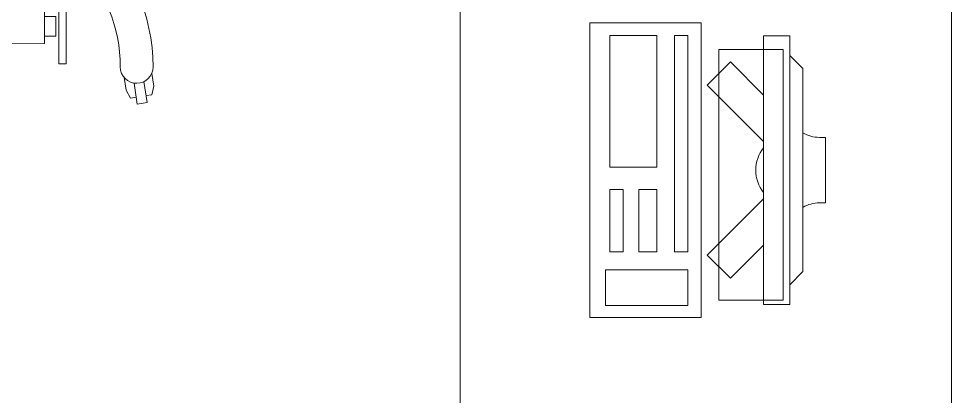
# Model space of a CAD drawing. Header units: millimetres. Extents: x -2143172 to 5255, y -610845 to 279739.
# Drawn here: x -1224188 to -1222764, y -31661 to -31084 of the extents above; entities that cross this region are included whole.
import ezdxf

# ---------------------------------------------------------------- set-up
doc = ezdxf.new("R2010")
doc.units = ezdxf.units.MM
doc.header["$LTSCALE"] = 30
doc.linetypes.add('HIDDEN', pattern=[9.525, 6.35, -3.175])
doc.layers.get('0').update_dxf_attribs({"lineweight": 5})
doc.layers.add('LOADING', color=163, linetype='Continuous', lineweight=5)

# ---------------------------------------------------------------- blocks, each defined once
blk = doc.blocks.new('ITCWLS1-P')
for p, q in [((-0.17, 0.45), (-0.17, 0)), ((-0.17, 0.45), (0, 0.45)), ((0, 0.45), (0, 0)), ((-0.2651, 0.43, 0), (-0.3051, 0.43, 0)), ((-0.3051, 0.43, 0), (-0.3051, 0.02, 0)), ((-0.2651, 0.43, 0), (-0.2651, 0.02, 0)), ((-0.1496, 0.4305), (-0.1291, 0.4305)), ((-0.1291, 0.4305), (-0.1291, 0.4089)), ((-0.3251, 0.38, 0), (-0.3051, 0.4, 0)), ((-0.3251, 0.38, 0), (-0.3251, 0.07, 0)), ((-0.3251, 0.07, 0), (-0.3051, 0.05, 0)), ((-0.3051, 0.02, 0), (-0.2651, 0.02, 0)), ((-0.17, 0), (0, 0))]:
    blk.add_line(p, q)
at = {"color": 8, "linetype": 'HIDDEN'}
for p, q in [((-0.197, 0.4094), (-0.295, 0.4094)), ((-0.295, 0.0264), (-0.295, 0.4094)), ((-0.197, 0.0264), (-0.197, 0.4094)), ((-0.197, 0.0264), (-0.295, 0.0264))]:
    blk.add_line(p, q, dxfattribs=at)
at = {"color": 1, "extrusion": (2.48281e-10, 3.18408e-10, -1)}
for p, q in [((-0.2651, 0.3395), (-0.2144, 0.3902)), ((-0.1791, 0.3548), (-0.2144, 0.3902)), ((-0.2651, 0.2688), (-0.1791, 0.3548))]:
    blk.add_line(p, q, dxfattribs=at)
at = {"color": 1}
for p, q in [((-0.3503, 0.275), (-0.3596, 0.275)), ((-0.3596, 0.175), (-0.3596, 0.275)), ((-0.3503, 0.175), (-0.3596, 0.175))]:
    blk.add_line(p, q, dxfattribs=at)
at = {"color": 1, "extrusion": (2.48281e-10, -3.18408e-10, -1)}
for p, q in [((-0.2651, 0.1812), (-0.1791, 0.0952)), ((-0.2651, 0.1105), (-0.2144, 0.0598)), ((-0.1791, 0.0952), (-0.2144, 0.0598))]:
    blk.add_line(p, q, dxfattribs=at)
blk.add_lwpolyline([(-0.1291, 0.4089), (-0.1291, 0.1), (-0.1496, 0.1), (-0.1496, 0.4305)])
for points in [[(-0.1019, 0.4305), (-0.0304, 0.4305), (-0.0304, 0.2294), (-0.1019, 0.2294)], [(-0.1019, 0.1954), (-0.0747, 0.1954), (-0.0747, 0.1), (-0.1019, 0.1)], [(-0.0304, 0.1954), (-0.0508, 0.1954), (-0.0508, 0.1), (-0.0304, 0.1)], [(-0.1496, 0.0727), (-0.0236, 0.0727), (-0.0236, 0.0182), (-0.1496, 0.0182)]]:
    blk.add_lwpolyline(points, close=True)
at = {"color": 250, "linetype": 'Continuous'}
for points in [[(-0.1496, 0.1), (-0.1496, 0.1), (-0.1496, 0.1), (-0.1496, 0.1), (-0.1496, 0.1), (-0.1496, 0.1), (-0.1496, 0.1), (-0.1496, 0.1), (-0.1496, 0.1)], [(-0.1496, 0.1), (-0.1496, 0.1), (-0.1496, 0.1), (-0.1496, 0.1), (-0.1496, 0.1), (-0.1496, 0.1), (-0.1496, 0.1), (-0.1496, 0.1), (-0.1496, 0.1), (-0.1496, 0.1), (-0.1496, 0.1), (-0.1496, 0.1), (-0.1496, 0.1), (-0.1496, 0.1), (-0.1496, 0.1), (-0.1496, 0.1), (-0.1496, 0.1), (-0.1496, 0.1)], [(-0.1496, 0.1), (-0.1496, 0.1), (-0.1496, 0.1), (-0.1496, 0.1), (-0.1496, 0.1), (-0.1496, 0.1), (-0.1496, 0.1), (-0.1496, 0.1), (-0.1496, 0.1), (-0.1496, 0.1)], [(-0.1496, 0.1), (-0.1496, 0.1), (-0.1496, 0.1), (-0.1496, 0.1), (-0.1496, 0.1), (-0.1496, 0.1), (-0.1496, 0.1)], [(-0.1496, 0.1), (-0.1496, 0.1), (-0.1496, 0.1), (-0.1496, 0.1), (-0.1496, 0.1), (-0.1496, 0.1), (-0.1496, 0.1), (-0.1496, 0.1), (-0.1496, 0.1), (-0.1496, 0.1)], [(-0.1496, 0.1), (-0.1496, 0.1), (-0.1496, 0.1), (-0.1496, 0.1), (-0.1496, 0.1), (-0.1496, 0.1), (-0.1496, 0.1), (-0.1496, 0.1), (-0.1496, 0.1), (-0.1496, 0.1), (-0.1496, 0.1), (-0.1496, 0.1), (-0.1496, 0.1), (-0.1496, 0.1), (-0.1496, 0.1)], [(-0.1496, 0.1), (-0.1496, 0.1), (-0.1496, 0.1), (-0.1496, 0.1), (-0.1496, 0.1), (-0.1496, 0.1), (-0.1496, 0.1), (-0.1496, 0.1), (-0.1496, 0.1), (-0.1496, 0.1)], [(-0.1496, 0.1), (-0.1496, 0.1), (-0.1496, 0.1), (-0.1496, 0.1), (-0.1496, 0.1), (-0.1496, 0.1), (-0.1496, 0.1), (-0.1496, 0.1), (-0.1496, 0.1), (-0.1496, 0.1)], [(-0.1496, 0.1), (-0.1496, 0.1), (-0.1496, 0.1), (-0.1496, 0.1), (-0.1496, 0.1), (-0.1496, 0.1), (-0.1496, 0.1), (-0.1496, 0.1), (-0.1496, 0.1), (-0.1496, 0.1), (-0.1496, 0.1), (-0.1496, 0.1), (-0.1496, 0.1), (-0.1496, 0.1), (-0.1496, 0.1), (-0.1496, 0.1), (-0.1496, 0.1), (-0.1496, 0.1), (-0.1496, 0.1), (-0.1496, 0.1), (-0.1496, 0.1), (-0.1496, 0.1), (-0.1496, 0.1), (-0.1496, 0.1), (-0.1496, 0.1), (-0.1496, 0.1), (-0.1496, 0.1), (-0.1496, 0.1), (-0.1496, 0.1), (-0.1496, 0.1), (-0.1496, 0.1), (-0.1496, 0.1), (-0.1496, 0.1), (-0.1496, 0.1), (-0.1496, 0.1), (-0.1496, 0.1), (-0.1496, 0.1), (-0.1496, 0.1), (-0.1496, 0.1), (-0.1496, 0.1), (-0.1496, 0.1), (-0.1496, 0.1), (-0.1496, 0.1), (-0.1496, 0.1), (-0.1496, 0.1), (-0.1496, 0.1), (-0.1496, 0.1), (-0.1496, 0.1), (-0.1496, 0.1), (-0.1496, 0.1), (-0.1496, 0.1), (-0.1496, 0.1), (-0.1496, 0.1), (-0.1496, 0.1)], [(-0.1496, 0.1), (-0.1496, 0.1), (-0.1496, 0.1), (-0.1496, 0.1), (-0.1496, 0.1), (-0.1496, 0.1), (-0.1496, 0.1), (-0.1496, 0.1), (-0.1496, 0.1), (-0.1496, 0.1), (-0.1496, 0.1), (-0.1496, 0.1), (-0.1496, 0.1), (-0.1496, 0.1), (-0.1496, 0.1), (-0.1496, 0.1), (-0.1496, 0.1), (-0.1496, 0.1), (-0.1496, 0.1), (-0.1496, 0.1), (-0.1496, 0.1), (-0.1496, 0.1), (-0.1496, 0.1), (-0.1496, 0.1), (-0.1496, 0.1), (-0.1496, 0.1), (-0.1496, 0.1), (-0.1496, 0.1), (-0.1496, 0.1), (-0.1496, 0.1), (-0.1496, 0.1), (-0.1496, 0.1), (-0.1496, 0.1), (-0.1496, 0.1), (-0.1496, 0.1), (-0.1496, 0.1), (-0.1496, 0.1), (-0.1496, 0.1), (-0.1496, 0.1), (-0.1496, 0.1), (-0.1496, 0.1), (-0.1496, 0.1), (-0.1496, 0.1), (-0.1496, 0.1), (-0.1496, 0.1), (-0.1496, 0.1), (-0.1496, 0.1), (-0.1496, 0.1), (-0.1496, 0.1), (-0.1496, 0.1), (-0.1496, 0.1), (-0.1496, 0.1), (-0.1496, 0.1), (-0.1496, 0.1), (-0.1496, 0.1), (-0.1496, 0.1), (-0.1496, 0.1), (-0.1496, 0.1), (-0.1496, 0.1), (-0.1496, 0.1), (-0.1496, 0.1), (-0.1496, 0.1), (-0.1496, 0.1), (-0.1496, 0.1), (-0.1496, 0.1), (-0.1496, 0.1), (-0.1496, 0.1), (-0.1496, 0.1), (-0.1496, 0.1), (-0.1496, 0.1), (-0.1496, 0.1), (-0.1496, 0.1), (-0.1496, 0.1), (-0.1496, 0.1), (-0.1496, 0.1), (-0.1496, 0.1), (-0.1496, 0.1), (-0.1496, 0.1), (-0.1496, 0.1), (-0.1496, 0.1), (-0.1496, 0.1), (-0.1496, 0.1), (-0.1496, 0.1), (-0.1496, 0.1), (-0.1496, 0.1), (-0.1496, 0.1), (-0.1496, 0.1), (-0.1496, 0.1), (-0.1496, 0.1)], [(-0.1496, 0.1), (-0.1496, 0.1), (-0.1496, 0.1), (-0.1496, 0.1), (-0.1496, 0.1), (-0.1496, 0.1), (-0.1496, 0.1), (-0.1496, 0.1), (-0.1496, 0.1), (-0.1496, 0.1), (-0.1496, 0.1), (-0.1496, 0.1)], [(-0.1496, 0.1), (-0.1496, 0.1), (-0.1496, 0.1), (-0.1496, 0.1), (-0.1496, 0.1), (-0.1496, 0.1), (-0.1496, 0.1)], [(-0.1496, 0.1), (-0.1496, 0.1), (-0.1496, 0.1), (-0.1496, 0.1), (-0.1496, 0.1), (-0.1496, 0.1), (-0.1496, 0.1), (-0.1496, 0.1), (-0.1496, 0.1), (-0.1496, 0.1), (-0.1496, 0.1), (-0.1496, 0.1), (-0.1496, 0.1), (-0.1496, 0.1), (-0.1496, 0.1), (-0.1496, 0.1), (-0.1496, 0.1)], [(-0.1496, 0.1), (-0.1496, 0.1), (-0.1496, 0.1), (-0.1496, 0.1), (-0.1496, 0.1), (-0.1496, 0.1), (-0.1496, 0.1), (-0.1496, 0.1), (-0.1496, 0.1), (-0.1496, 0.1), (-0.1496, 0.1), (-0.1496, 0.1), (-0.1496, 0.1), (-0.1496, 0.1), (-0.1496, 0.1), (-0.1496, 0.1), (-0.1496, 0.1), (-0.1496, 0.1), (-0.1496, 0.1), (-0.1496, 0.1), (-0.1496, 0.1), (-0.1496, 0.1), (-0.1496, 0.1), (-0.1496, 0.1), (-0.1496, 0.1), (-0.1496, 0.1), (-0.1496, 0.1), (-0.1496, 0.1), (-0.1496, 0.1), (-0.1496, 0.1), (-0.1496, 0.1), (-0.1496, 0.1), (-0.1496, 0.1), (-0.1496, 0.1), (-0.1496, 0.1), (-0.1496, 0.1), (-0.1496, 0.1), (-0.1496, 0.1), (-0.1496, 0.1), (-0.1496, 0.1), (-0.1496, 0.1), (-0.1496, 0.1), (-0.1496, 0.1), (-0.1496, 0.1), (-0.1496, 0.1), (-0.1496, 0.1), (-0.1496, 0.1), (-0.1496, 0.1), (-0.1496, 0.1), (-0.1496, 0.1), (-0.1496, 0.1), (-0.1496, 0.1), (-0.1496, 0.1), (-0.1496, 0.1), (-0.1496, 0.1), (-0.1496, 0.1), (-0.1496, 0.1), (-0.1496, 0.1), (-0.1496, 0.1), (-0.1496, 0.1), (-0.1496, 0.1), (-0.1496, 0.1), (-0.1496, 0.1), (-0.1496, 0.1), (-0.1496, 0.1), (-0.1496, 0.1), (-0.1496, 0.1), (-0.1496, 0.1), (-0.1496, 0.1), (-0.1496, 0.1), (-0.1496, 0.1), (-0.1496, 0.1), (-0.1496, 0.1), (-0.1496, 0.1), (-0.1496, 0.1), (-0.1496, 0.1), (-0.1496, 0.1), (-0.1496, 0.1), (-0.1496, 0.1), (-0.1496, 0.1), (-0.1496, 0.1), (-0.1496, 0.1), (-0.1496, 0.1), (-0.1496, 0.1), (-0.1496, 0.1), (-0.1496, 0.1), (-0.1496, 0.1), (-0.1496, 0.1), (-0.1496, 0.1), (-0.1496, 0.1), (-0.1496, 0.1), (-0.1496, 0.1), (-0.1496, 0.1), (-0.1496, 0.1), (-0.1496, 0.1), (-0.1496, 0.1), (-0.1496, 0.1), (-0.1496, 0.1), (-0.1496, 0.1), (-0.1496, 0.1), (-0.1496, 0.1), (-0.1496, 0.1), (-0.1496, 0.1), (-0.1496, 0.1), (-0.1496, 0.1), (-0.1496, 0.1), (-0.1496, 0.1), (-0.1496, 0.1), (-0.1496, 0.1), (-0.1496, 0.1), (-0.1496, 0.1)], [(-0.1496, 0.1), (-0.1496, 0.1), (-0.1496, 0.1), (-0.1496, 0.1), (-0.1496, 0.1), (-0.1496, 0.1), (-0.1496, 0.1), (-0.1496, 0.1)]]:
    blk.add_lwpolyline(points, dxfattribs=at)
for points in [[(-0.1496, 0.1), (-0.1496, 0.1), (-0.1496, 0.1), (-0.1496, 0.1), (-0.1496, 0.1), (-0.1496, 0.1), (-0.1496, 0.1), (-0.1496, 0.1), (-0.1496, 0.1), (-0.1496, 0.1), (-0.1496, 0.1), (-0.1496, 0.1), (-0.1496, 0.1), (-0.1496, 0.1), (-0.1496, 0.1), (-0.1496, 0.1), (-0.1496, 0.1), (-0.1496, 0.1), (-0.1496, 0.1), (-0.1496, 0.1), (-0.1496, 0.1), (-0.1496, 0.1), (-0.1496, 0.1), (-0.1496, 0.1), (-0.1496, 0.1), (-0.1496, 0.1), (-0.1496, 0.1), (-0.1496, 0.1), (-0.1496, 0.1), (-0.1496, 0.1), (-0.1496, 0.1), (-0.1496, 0.1), (-0.1496, 0.1), (-0.1496, 0.1), (-0.1496, 0.1), (-0.1496, 0.1), (-0.1496, 0.1), (-0.1496, 0.1), (-0.1496, 0.1), (-0.1496, 0.1), (-0.1496, 0.1), (-0.1496, 0.1), (-0.1496, 0.1), (-0.1496, 0.1), (-0.1496, 0.1), (-0.1496, 0.1), (-0.1496, 0.1), (-0.1496, 0.1), (-0.1496, 0.1), (-0.1496, 0.1), (-0.1496, 0.1), (-0.1496, 0.1), (-0.1496, 0.1), (-0.1496, 0.1), (-0.1496, 0.1), (-0.1496, 0.1), (-0.1496, 0.1), (-0.1496, 0.1), (-0.1496, 0.1), (-0.1496, 0.1), (-0.1496, 0.1), (-0.1496, 0.1), (-0.1496, 0.1), (-0.1496, 0.1), (-0.1496, 0.1), (-0.1496, 0.1), (-0.1496, 0.1), (-0.1496, 0.1), (-0.1496, 0.1), (-0.1496, 0.1), (-0.1496, 0.1), (-0.1496, 0.1), (-0.1496, 0.1), (-0.1496, 0.1), (-0.1496, 0.1), (-0.1496, 0.1), (-0.1496, 0.1), (-0.1496, 0.1), (-0.1496, 0.1), (-0.1496, 0.1), (-0.1496, 0.1), (-0.1496, 0.1), (-0.1496, 0.1), (-0.1496, 0.1), (-0.1496, 0.1), (-0.1496, 0.1), (-0.1496, 0.1), (-0.1496, 0.1), (-0.1496, 0.1), (-0.1496, 0.1), (-0.1496, 0.1), (-0.1496, 0.1), (-0.1496, 0.1), (-0.1496, 0.1), (-0.1496, 0.1), (-0.1496, 0.1), (-0.1496, 0.1), (-0.1496, 0.1), (-0.1496, 0.1), (-0.1496, 0.1), (-0.1496, 0.1), (-0.1496, 0.1), (-0.1496, 0.1), (-0.1496, 0.1), (-0.1496, 0.1), (-0.1496, 0.1), (-0.1496, 0.1), (-0.1496, 0.1), (-0.1496, 0.1), (-0.1496, 0.1), (-0.1496, 0.1), (-0.1496, 0.1), (-0.1496, 0.1), (-0.1496, 0.1), (-0.1496, 0.1), (-0.1496, 0.1), (-0.1496, 0.1), (-0.1496, 0.1), (-0.1496, 0.1), (-0.1496, 0.1), (-0.1496, 0.1), (-0.1496, 0.1), (-0.1496, 0.1), (-0.1496, 0.1), (-0.1496, 0.1), (-0.1496, 0.1), (-0.1496, 0.1), (-0.1496, 0.1), (-0.1496, 0.1), (-0.1496, 0.1), (-0.1496, 0.1), (-0.1496, 0.1), (-0.1496, 0.1), (-0.1496, 0.1), (-0.1496, 0.1), (-0.1496, 0.1), (-0.1496, 0.1), (-0.1496, 0.1), (-0.1496, 0.1), (-0.1496, 0.1), (-0.1496, 0.1), (-0.1496, 0.1), (-0.1496, 0.1), (-0.1496, 0.1), (-0.1496, 0.1), (-0.1496, 0.1), (-0.1496, 0.1), (-0.1496, 0.1), (-0.1496, 0.1), (-0.1496, 0.1), (-0.1496, 0.1), (-0.1496, 0.1), (-0.1496, 0.1), (-0.1496, 0.1), (-0.1496, 0.1), (-0.1496, 0.1), (-0.1496, 0.1), (-0.1496, 0.1), (-0.1496, 0.1), (-0.1496, 0.1), (-0.1496, 0.1), (-0.1496, 0.1), (-0.1496, 0.1), (-0.1496, 0.1), (-0.1496, 0.1), (-0.1496, 0.1), (-0.1496, 0.1), (-0.1496, 0.1), (-0.1496, 0.1), (-0.1496, 0.1), (-0.1496, 0.1), (-0.1496, 0.1), (-0.1496, 0.1), (-0.1496, 0.1), (-0.1496, 0.1), (-0.1496, 0.1), (-0.1496, 0.1), (-0.1496, 0.1), (-0.1496, 0.1), (-0.1496, 0.1), (-0.1496, 0.1), (-0.1496, 0.1), (-0.1496, 0.1), (-0.1496, 0.1), (-0.1496, 0.1), (-0.1496, 0.1), (-0.1496, 0.1), (-0.1496, 0.1), (-0.1496, 0.1), (-0.1496, 0.1), (-0.1496, 0.1), (-0.1496, 0.1), (-0.1496, 0.1), (-0.1496, 0.1), (-0.1496, 0.1), (-0.1496, 0.1), (-0.1496, 0.1), (-0.1496, 0.1), (-0.1496, 0.1), (-0.1496, 0.1), (-0.1496, 0.1), (-0.1496, 0.1), (-0.1496, 0.1), (-0.1496, 0.1), (-0.1496, 0.1), (-0.1496, 0.1), (-0.1496, 0.1), (-0.1496, 0.1), (-0.1496, 0.1), (-0.1496, 0.1), (-0.1496, 0.1), (-0.1496, 0.1), (-0.1496, 0.1), (-0.1496, 0.1), (-0.1496, 0.1), (-0.1496, 0.1), (-0.1496, 0.1), (-0.1496, 0.1), (-0.1496, 0.1), (-0.1496, 0.1), (-0.1496, 0.1), (-0.1496, 0.1), (-0.1496, 0.1), (-0.1496, 0.1), (-0.1496, 0.1), (-0.1496, 0.1), (-0.1496, 0.1), (-0.1496, 0.1), (-0.1496, 0.1), (-0.1496, 0.1), (-0.1496, 0.1), (-0.1496, 0.1), (-0.1496, 0.1), (-0.1496, 0.1), (-0.1496, 0.1), (-0.1496, 0.1), (-0.1496, 0.1), (-0.1496, 0.1), (-0.1496, 0.1), (-0.1496, 0.1), (-0.1496, 0.1), (-0.1496, 0.1), (-0.1496, 0.1), (-0.1496, 0.1), (-0.1496, 0.1), (-0.1496, 0.1), (-0.1496, 0.1), (-0.1496, 0.1), (-0.1496, 0.1), (-0.1496, 0.1), (-0.1496, 0.1), (-0.1496, 0.1), (-0.1496, 0.1), (-0.1496, 0.1), (-0.1496, 0.1), (-0.1496, 0.1), (-0.1496, 0.1), (-0.1496, 0.1), (-0.1496, 0.1), (-0.1496, 0.1), (-0.1496, 0.1), (-0.1496, 0.1), (-0.1496, 0.1), (-0.1496, 0.1), (-0.1496, 0.1), (-0.1496, 0.1), (-0.1496, 0.1), (-0.1496, 0.1), (-0.1496, 0.1), (-0.1496, 0.1), (-0.1496, 0.1), (-0.1496, 0.1), (-0.1496, 0.1), (-0.1496, 0.1), (-0.1496, 0.1), (-0.1496, 0.1), (-0.1496, 0.1)], [(-0.1496, 0.1), (-0.1496, 0.1), (-0.1496, 0.1), (-0.1496, 0.1), (-0.1496, 0.1), (-0.1496, 0.1), (-0.1496, 0.1), (-0.1496, 0.1), (-0.1496, 0.1), (-0.1496, 0.1), (-0.1496, 0.1), (-0.1496, 0.1), (-0.1496, 0.1), (-0.1496, 0.1), (-0.1496, 0.1), (-0.1496, 0.1), (-0.1496, 0.1), (-0.1496, 0.1), (-0.1496, 0.1), (-0.1496, 0.1), (-0.1496, 0.1), (-0.1496, 0.1), (-0.1496, 0.1), (-0.1496, 0.1), (-0.1496, 0.1), (-0.1496, 0.1), (-0.1496, 0.1), (-0.1496, 0.1), (-0.1496, 0.1), (-0.1496, 0.1), (-0.1496, 0.1), (-0.1496, 0.1), (-0.1496, 0.1), (-0.1496, 0.1), (-0.1496, 0.1), (-0.1496, 0.1), (-0.1496, 0.1), (-0.1496, 0.1), (-0.1496, 0.1), (-0.1496, 0.1), (-0.1496, 0.1), (-0.1496, 0.1), (-0.1496, 0.1), (-0.1496, 0.1), (-0.1496, 0.1), (-0.1496, 0.1), (-0.1496, 0.1), (-0.1496, 0.1), (-0.1496, 0.1), (-0.1496, 0.1), (-0.1496, 0.1), (-0.1496, 0.1), (-0.1496, 0.1), (-0.1496, 0.1), (-0.1496, 0.1), (-0.1496, 0.1), (-0.1496, 0.1), (-0.1496, 0.1), (-0.1496, 0.1), (-0.1496, 0.1), (-0.1496, 0.1), (-0.1496, 0.1), (-0.1496, 0.1), (-0.1496, 0.1), (-0.1496, 0.1), (-0.1496, 0.1), (-0.1496, 0.1), (-0.1496, 0.1), (-0.1496, 0.1), (-0.1496, 0.1), (-0.1496, 0.1), (-0.1496, 0.1), (-0.1496, 0.1), (-0.1496, 0.1), (-0.1496, 0.1), (-0.1496, 0.1), (-0.1496, 0.1), (-0.1496, 0.1), (-0.1496, 0.1), (-0.1496, 0.1), (-0.1496, 0.1), (-0.1496, 0.1), (-0.1496, 0.1), (-0.1496, 0.1), (-0.1496, 0.1), (-0.1496, 0.1), (-0.1496, 0.1), (-0.1496, 0.1), (-0.1496, 0.1), (-0.1496, 0.1), (-0.1496, 0.1), (-0.1496, 0.1), (-0.1496, 0.1), (-0.1496, 0.1), (-0.1496, 0.1), (-0.1496, 0.1), (-0.1496, 0.1), (-0.1496, 0.1), (-0.1496, 0.1), (-0.1496, 0.1), (-0.1496, 0.1), (-0.1496, 0.1), (-0.1496, 0.1), (-0.1496, 0.1), (-0.1496, 0.1), (-0.1496, 0.1), (-0.1496, 0.1), (-0.1496, 0.1), (-0.1496, 0.1), (-0.1496, 0.1), (-0.1496, 0.1), (-0.1496, 0.1), (-0.1496, 0.1), (-0.1496, 0.1), (-0.1496, 0.1), (-0.1496, 0.1), (-0.1496, 0.1), (-0.1496, 0.1), (-0.1496, 0.1), (-0.1496, 0.1), (-0.1496, 0.1), (-0.1496, 0.1), (-0.1496, 0.1), (-0.1496, 0.1), (-0.1496, 0.1), (-0.1496, 0.1), (-0.1496, 0.1), (-0.1496, 0.1), (-0.1496, 0.1), (-0.1496, 0.1), (-0.1496, 0.1), (-0.1496, 0.1), (-0.1496, 0.1), (-0.1496, 0.1), (-0.1496, 0.1), (-0.1496, 0.1), (-0.1496, 0.1), (-0.1496, 0.1), (-0.1496, 0.1), (-0.1496, 0.1), (-0.1496, 0.1), (-0.1496, 0.1), (-0.1496, 0.1), (-0.1496, 0.1), (-0.1496, 0.1), (-0.1496, 0.1), (-0.1496, 0.1), (-0.1496, 0.1), (-0.1496, 0.1), (-0.1496, 0.1), (-0.1496, 0.1), (-0.1496, 0.1), (-0.1496, 0.1), (-0.1496, 0.1), (-0.1496, 0.1), (-0.1496, 0.1), (-0.1496, 0.1), (-0.1496, 0.1), (-0.1496, 0.1), (-0.1496, 0.1), (-0.1496, 0.1), (-0.1496, 0.1), (-0.1496, 0.1), (-0.1496, 0.1), (-0.1496, 0.1), (-0.1496, 0.1), (-0.1496, 0.1), (-0.1496, 0.1), (-0.1496, 0.1), (-0.1496, 0.1), (-0.1496, 0.1), (-0.1496, 0.1), (-0.1496, 0.1), (-0.1496, 0.1), (-0.1496, 0.1), (-0.1496, 0.1), (-0.1496, 0.1), (-0.1496, 0.1), (-0.1496, 0.1), (-0.1496, 0.1), (-0.1496, 0.1), (-0.1496, 0.1), (-0.1496, 0.1), (-0.1496, 0.1), (-0.1496, 0.1), (-0.1496, 0.1), (-0.1496, 0.1), (-0.1496, 0.1), (-0.1496, 0.1), (-0.1496, 0.1), (-0.1496, 0.1), (-0.1496, 0.1), (-0.1496, 0.1), (-0.1496, 0.1), (-0.1496, 0.1), (-0.1496, 0.1), (-0.1496, 0.1), (-0.1496, 0.1), (-0.1496, 0.1), (-0.1496, 0.1), (-0.1496, 0.1), (-0.1496, 0.1), (-0.1496, 0.1), (-0.1496, 0.1), (-0.1496, 0.1), (-0.1496, 0.1), (-0.1496, 0.1), (-0.1496, 0.1), (-0.1496, 0.1), (-0.1496, 0.1), (-0.1496, 0.1), (-0.1496, 0.1), (-0.1496, 0.1), (-0.1496, 0.1)], [(-0.1496, 0.1), (-0.1496, 0.1), (-0.1496, 0.1), (-0.1496, 0.1), (-0.1496, 0.1), (-0.1496, 0.1), (-0.1496, 0.1), (-0.1496, 0.1), (-0.1496, 0.1), (-0.1496, 0.1), (-0.1496, 0.1), (-0.1496, 0.1), (-0.1496, 0.1), (-0.1496, 0.1), (-0.1496, 0.1), (-0.1496, 0.1), (-0.1496, 0.1), (-0.1496, 0.1), (-0.1496, 0.1), (-0.1496, 0.1), (-0.1496, 0.1), (-0.1496, 0.1), (-0.1496, 0.1), (-0.1496, 0.1), (-0.1496, 0.1), (-0.1496, 0.1), (-0.1496, 0.1), (-0.1496, 0.1), (-0.1496, 0.1), (-0.1496, 0.1), (-0.1496, 0.1), (-0.1496, 0.1), (-0.1496, 0.1), (-0.1496, 0.1), (-0.1496, 0.1), (-0.1496, 0.1), (-0.1496, 0.1), (-0.1496, 0.1), (-0.1496, 0.1), (-0.1496, 0.1), (-0.1496, 0.1), (-0.1496, 0.1), (-0.1496, 0.1), (-0.1496, 0.1), (-0.1496, 0.1), (-0.1496, 0.1), (-0.1496, 0.1), (-0.1496, 0.1), (-0.1496, 0.1), (-0.1496, 0.1), (-0.1496, 0.1), (-0.1496, 0.1), (-0.1496, 0.1), (-0.1496, 0.1), (-0.1496, 0.1), (-0.1496, 0.1), (-0.1496, 0.1), (-0.1496, 0.1), (-0.1496, 0.1), (-0.1496, 0.1), (-0.1496, 0.1), (-0.1496, 0.1), (-0.1496, 0.1), (-0.1496, 0.1), (-0.1496, 0.1), (-0.1496, 0.1), (-0.1496, 0.1), (-0.1496, 0.1), (-0.1496, 0.1), (-0.1496, 0.1), (-0.1496, 0.1), (-0.1496, 0.1), (-0.1496, 0.1), (-0.1496, 0.1), (-0.1496, 0.1), (-0.1496, 0.1), (-0.1496, 0.1), (-0.1496, 0.1), (-0.1496, 0.1), (-0.1496, 0.1), (-0.1496, 0.1), (-0.1496, 0.1), (-0.1496, 0.1), (-0.1496, 0.1), (-0.1496, 0.1), (-0.1496, 0.1), (-0.1496, 0.1), (-0.1496, 0.1), (-0.1496, 0.1), (-0.1496, 0.1), (-0.1496, 0.1), (-0.1496, 0.1), (-0.1496, 0.1), (-0.1496, 0.1), (-0.1496, 0.1), (-0.1496, 0.1), (-0.1496, 0.1), (-0.1496, 0.1), (-0.1496, 0.1), (-0.1496, 0.1), (-0.1496, 0.1), (-0.1496, 0.1), (-0.1496, 0.1), (-0.1496, 0.1), (-0.1496, 0.1), (-0.1496, 0.1), (-0.1496, 0.1), (-0.1496, 0.1), (-0.1496, 0.1), (-0.1496, 0.1), (-0.1496, 0.1), (-0.1496, 0.1), (-0.1496, 0.1), (-0.1496, 0.1), (-0.1496, 0.1), (-0.1496, 0.1), (-0.1496, 0.1), (-0.1496, 0.1), (-0.1496, 0.1), (-0.1496, 0.1), (-0.1496, 0.1), (-0.1496, 0.1), (-0.1496, 0.1), (-0.1496, 0.1), (-0.1496, 0.1), (-0.1496, 0.1), (-0.1496, 0.1), (-0.1496, 0.1), (-0.1496, 0.1), (-0.1496, 0.1), (-0.1496, 0.1), (-0.1496, 0.1), (-0.1496, 0.1), (-0.1496, 0.1), (-0.1496, 0.1), (-0.1496, 0.1), (-0.1496, 0.1), (-0.1496, 0.1), (-0.1496, 0.1), (-0.1496, 0.1), (-0.1496, 0.1), (-0.1496, 0.1), (-0.1496, 0.1), (-0.1496, 0.1), (-0.1496, 0.1), (-0.1496, 0.1), (-0.1496, 0.1), (-0.1496, 0.1), (-0.1496, 0.1), (-0.1496, 0.1), (-0.1496, 0.1), (-0.1496, 0.1), (-0.1496, 0.1), (-0.1496, 0.1), (-0.1496, 0.1), (-0.1496, 0.1), (-0.1496, 0.1), (-0.1496, 0.1), (-0.1496, 0.1), (-0.1496, 0.1), (-0.1496, 0.1), (-0.1496, 0.1), (-0.1496, 0.1), (-0.1496, 0.1), (-0.1496, 0.1), (-0.1496, 0.1), (-0.1496, 0.1), (-0.1496, 0.1), (-0.1496, 0.1), (-0.1496, 0.1), (-0.1496, 0.1), (-0.1496, 0.1), (-0.1496, 0.1), (-0.1496, 0.1), (-0.1496, 0.1), (-0.1496, 0.1), (-0.1496, 0.1), (-0.1496, 0.1), (-0.1496, 0.1), (-0.1496, 0.1), (-0.1496, 0.1), (-0.1496, 0.1), (-0.1496, 0.1), (-0.1496, 0.1), (-0.1496, 0.1), (-0.1496, 0.1), (-0.1496, 0.1), (-0.1496, 0.1), (-0.1496, 0.1), (-0.1496, 0.1), (-0.1496, 0.1), (-0.1496, 0.1), (-0.1496, 0.1), (-0.1496, 0.1), (-0.1496, 0.1), (-0.1496, 0.1), (-0.1496, 0.1), (-0.1496, 0.1), (-0.1496, 0.1), (-0.1496, 0.1), (-0.1496, 0.1), (-0.1496, 0.1), (-0.1496, 0.1), (-0.1496, 0.1), (-0.1496, 0.1), (-0.1496, 0.1), (-0.1496, 0.1), (-0.1496, 0.1), (-0.1496, 0.1), (-0.1496, 0.1), (-0.1496, 0.1), (-0.1496, 0.1), (-0.1496, 0.1), (-0.1496, 0.1), (-0.1496, 0.1), (-0.1496, 0.1), (-0.1496, 0.1), (-0.1496, 0.1), (-0.1496, 0.1)]]:
    blk.add_lwpolyline(points, close=True, dxfattribs=at)
at = {"color": 1}
for centre, radius, start, end in [((-0.3503, 0.325), 0.05, 270, 300.3093), ((-0.3089, 0.225), 0.0556, 321.9431, 38.0569), ((-0.3503, 0.125), 0.05, 59.6907, 90)]:
    blk.add_arc(centre, radius, start, end, dxfattribs=at)
blk = doc.blocks.new('mobile light')
at = {"layer": 'LOADING'}
for p, q in [((1882.58, -498.29), (1882.35, -499.8)), ((1882.58, -498.29), (1885.78, -498.78)), ((1883.78, -497.56), (1883.65, -498.45)), ((1885.1, -497.29), (1883.78, -497.56)), ((1887.04, -497.59), (1885.1, -497.29)), ((1923.94, -497.59), (1925.88, -497.29)), ((1928.41, -498.29), (1925.2, -498.78)), ((1925.88, -497.29), (1927.2, -497.56)), ((1927.2, -497.56), (1927.33, -498.45)), ((1928.41, -498.29), (1928.63, -499.8)), ((1882.35, -499.8), (1885.55, -500.28)), ((1928.63, -499.8), (1925.43, -500.28)), ((1883.28, -500.85), (1883.42, -499.96)), ((1884.47, -501.5), (1883.28, -500.85)), ((1926.52, -501.5), (1927.7, -500.85)), ((1927.7, -500.85), (1927.56, -499.96)), ((1886.4, -501.79), (1884.47, -501.5)), ((1924.58, -501.79), (1926.52, -501.5)), ((1947.59, -502.62), (1941.09, -502.62)), ((1948.76, -501.94), (1947.59, -502.62)), ((1947.59, -502.62), (1947.59, -505.45)), ((1948.15, -506.5), (1952.41, -502.55)), ((1953.47, -501.94), (1948.76, -501.94)), ((1958.23, -506.5), (1953.47, -501.94)), ((1947.59, -505.45), (1941.09, -505.45)), ((1947.59, -505.45), (1948.15, -506.5)), ((1946.6, -512.08), (1948.15, -506.5)), ((1958.23, -506.5), (1948.15, -506.5)), ((1959.78, -512.08), (1958.23, -506.5)), ((1963.08, -509.67), (1943.3, -509.67)), ((1959.78, -512.08), (1946.6, -512.08)), ((1908.01, -522.53), (1909, -517.55)), ((1911.69, -517.55), (1909, -517.55)), ((1912.69, -522.53), (1911.69, -517.55)), ((1911.69, -517.55), (1914.17, -518.99)), ((1914.17, -518.99), (1914.17, -523.77)), ((1921.08, -519.69), (1914.74, -519.69)), ((1922.73, -518.8), (1921.08, -519.69)), ((1921.08, -519.69), (1921.08, -523.01)), ((1921.08, -519.69), (1921.08, -523.01)), ((1925.38, -518.8), (1922.73, -518.8)), ((1908.01, -522.53), (1908.62, -524.28)), ((1912.69, -522.53), (1911.9, -524.78)), ((1892.68, -523.97), (1883.05, -523.97)), ((1892.68, -528.06), (1892.68, -523.24)), ((1892.68, -523.24), (1906.16, -523.24)), ((1897.5, -528.06), (1897.5, -523.24)), ((1906.16, -523.24), (1906.16, -528.06)), ((1911.9, -524.78), (1914.17, -523.77)), ((1921.08, -523.01), (1914.77, -523.01)), ((1922.73, -523.93), (1921.08, -523.04)), ((1925.38, -523.93), (1922.73, -523.93)), ((1909.15, -524.25), (1906.16, -524.32)), ((1909.15, -524.25), (1909.15, -526.94)), ((1909.15, -526.94), (1906.16, -526.87)), ((1892.68, -527.34), (1883.05, -527.34)), ((1906.16, -528.06), (1892.68, -528.06)), ((1886.4, -549.48), (1884.47, -549.77)), ((1924.58, -549.48), (1926.52, -549.77)), ((1882.35, -551.47), (1885.55, -550.99)), ((1884.47, -549.77), (1883.28, -550.42)), ((1883.28, -550.42), (1883.42, -551.31)), ((1928.63, -551.47), (1925.43, -550.99)), ((1926.52, -549.77), (1927.7, -550.42)), ((1927.7, -550.42), (1927.56, -551.31)), ((1882.58, -552.98), (1882.35, -551.47)), ((1882.58, -552.98), (1885.78, -552.5)), ((1928.41, -552.98), (1925.2, -552.5)), ((1928.41, -552.98), (1928.63, -551.47)), ((1883.78, -553.71), (1883.65, -552.82)), ((1885.1, -553.98), (1883.78, -553.71)), ((1887.04, -553.69), (1885.1, -553.98)), ((1923.94, -553.69), (1925.88, -553.98)), ((1925.88, -553.98), (1927.2, -553.71)), ((1927.2, -553.71), (1927.33, -552.82))]:
    blk.add_line(p, q, dxfattribs=at)
for points in [[(1903.33, -523.24), (1903.33, -514.02), (1891.61, -514.02), (1891.61, -523.97)], [(1954.27, -524.55), (1954.27, -528.82), (1952.05, -528.82), (1952.05, -524.5)], [(1891.61, -527.34), (1891.61, -537.34), (1903.33, -537.34), (1903.33, -528.06)], [(1892.74, -537.34), (1892.74, -539.04), (1895.76, -539.04), (1895.76, -537.34)], [(1898.05, -537.34), (1898.05, -539.5)], [(1898.05, -540.63), (1898.05, -540.87), (1898.53, -541.35), (1900.02, -541.35), (1900.5, -540.87), (1900.5, -537.34)]]:
    blk.add_lwpolyline(points, dxfattribs=at)
for points in [[(1929.78, -518.8), (1925.38, -518.8), (1925.38, -523.93), (1929.78, -523.93)], [(1899.3, -539.5), (1888.5, -539.5), (1888.5, -540.63), (1899.3, -540.63)]]:
    blk.add_lwpolyline(points, close=True, dxfattribs=at)
for centre, radius in [((1945.96, -511.25), 0.793), ((1960.42, -511.25), 0.793), ((1953.01, -531.79), 8.32), ((1953.01, -531.79), 7.35), ((1938.31, -531.85), 0.793), ((1968.07, -531.85), 0.793), ((1953.19, -546.77), 0.793)]:
    blk.add_circle(centre, radius, dxfattribs=at)
for centre, radius, start, end in [((1888.02, -499.89), 2.5, 90, 270), ((1888.02, -525.64), 28.25, 12.1463, 90), ((1922.96, -525.64), 28.25, 90, 128.2073), ((1922.96, -499.89), 2.5, 270, 90), ((1888.02, -525.64), 23.25, 20.3387, 90), ((1922.96, -525.64), 23.25, 90, 126.3743), ((1942.82, -519.31), 16.86, 97.1293, 177.6115), ((1942.82, -519.31), 13.97, 97.1293, 177.6115), ((1922.96, -525.64), 28.25, 138.4974, 155.7305), ((1980.13, -532.49), 43.32, 148.2167, 181.2501), ((1926.25, -532.49), 43.32, 358.7499, 31.7833), ((1922.96, -525.64), 23.25, 138.7224, 150.0382), ((1946.6, -514.96), 2.89, 90, 152.4092), ((1959.78, -514.96), 2.89, 27.5908, 90), ((1980.13, -532.49), 40.72, 152.4092, 181.2501), ((1926.25, -532.49), 40.72, 358.7499, 27.5908), ((1911.94, -521.38), 3.27, 313.0112, 46.9888), ((1883.05, -525.65), 1.68, 90, 270), ((1888.02, -525.64), 28.25, 270, 5.3386), ((1910.32, -525.6), 1.78, 229.0673, 130.9327), ((1888.02, -525.64), 23.25, 270, 356.3184), ((1953.19, -531.93), 16.44, 185.2361, 354.7639), ((1953.19, -531.93), 13.84, 185.2361, 354.7639), ((1922.96, -525.64), 28.25, 204.483, 208.105), ((1922.96, -525.64), 23.25, 210.2349, 221.2776), ((1922.96, -525.64), 28.25, 213.7985, 221.5026), ((1922.96, -525.64), 23.25, 233.6257, 270), ((1922.96, -525.64), 28.25, 231.7927, 270), ((1888.02, -551.39), 2.5, 90, 270), ((1922.96, -551.39), 2.5, 270, 90)]:
    blk.add_arc(centre, radius, start, end, dxfattribs=at)

msp = doc.modelspace()

# ---------------------------------------------------------------- linework, layer by layer
at = {"layer": 'LOADING', "elevation": -0.1}
msp.add_lwpolyline([(-1223513.5, -31034.7), (-1222763.5, -31034.7), (-1222763.5, -32534.7), (-1223513.5, -32534.7)], close=True, dxfattribs=at)

# ---------------------------------------------------------------- block references
at = {"layer": 'LOADING', "xscale": 10, "yscale": 10, "zscale": 10, "rotation": 90.09013921250734}
msp.add_blockref('mobile light', (-1229491.7, -50046.5, -0.2), dxfattribs=at)
at = {"layer": 'LOADING', "extrusion": (-8.01373e-06, 1.94101e-16, 1), "xscale": -1000.000000000015, "yscale": 1000.000000000015, "zscale": 1000.000000000015, "rotation": 359.9999999999992}
msp.add_blockref('ITCWLS1-P', (-1223315.4, -31540.2, 9.7), dxfattribs=at)

doc.saveas('drawing.dxf')
